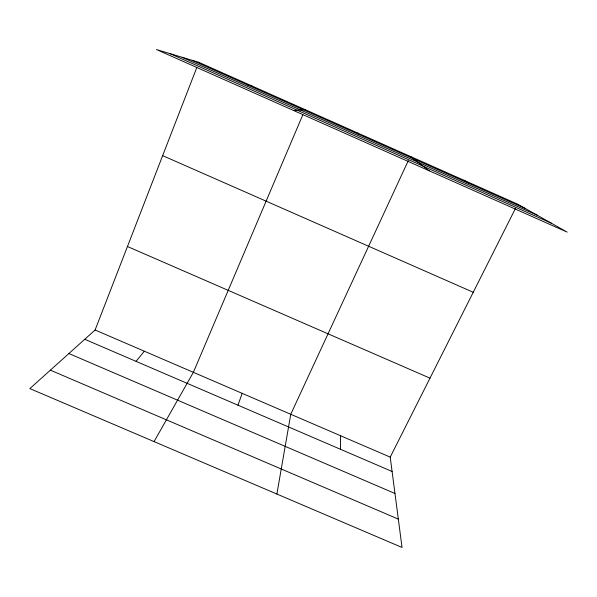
<?xml version="1.0" encoding="UTF-8"?>
<svg xmlns="http://www.w3.org/2000/svg" width="597" height="597" viewBox="0 0 597 597"><rect width="100%" height="100%" fill="white"/><g stroke="black" fill="none" stroke-linecap="round" stroke-linejoin="round"><path stroke-width="0.9" d="M340.447 449.265L340.596 435.75M276.889 494.04L290.754 414.281L408.318 160.586M237.957 405.184L242.166 393.348M515.539 208.301L390.214 457.123L402.035 547.464L29.85 388.587L95.102 329.999L196.801 67.506M302.858 114.714L193.361 372.327L154.056 441.608M136.056 361.349L144.34 351.215M293.679 110.542L305.045 109.579M247.889 85.095L252.053 86.005M68.886 353.536L394.975 493.488M50.372 370.162L398.326 519.114M95.102 329.999L390.214 457.123M84.759 339.29L392.095 471.481M127.445 246.516L429.989 378.155M162.653 155.645L473.242 292.269M192.227 60.334L525.353 208.502M182.025 57.26L537.3 215.256M169.981 53.626L551.374 223.203M464.078 180.324L469.429 183.63M410.266 156.384L429.228 170.802M357.782 133.034L358.387 134.243M198.808 62.327L156.451 49.536L567.15 232.114L517.629 204.144L198.808 62.327"/></g></svg>
